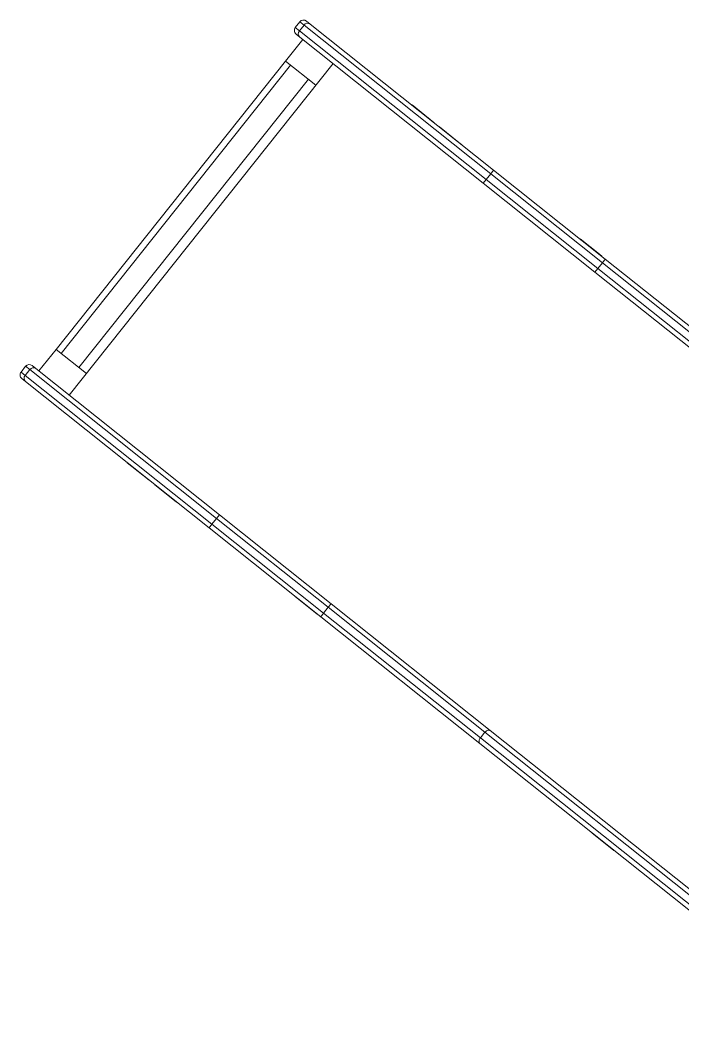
# Model space of a CAD drawing. Header units: millimetres. Extents: x -229914 to 856942, y -268655 to 87212.
# Drawn here: x -143405 to -142685, y 22856 to 23945 of the extents above; entities that cross this region are included whole.
import ezdxf

# ---------------------------------------------------------------- set-up
doc = ezdxf.new("R2010")
doc.units = ezdxf.units.MM

# ---------------------------------------------------------------- blocks, each defined once
blk = doc.blocks.new('Т912NEW')
at = {"color": 7, "linetype": 'Continuous', "lineweight": 15}
for p, q in [((-4552.2, -1261.8), (-4552.2, -1269.8)), ((-4541.9, -1256.8), (-4547.2, -1256.8)), ((-4546.5, -1261.8), (-4287.3, -1261.8)), ((-4546.5, -1269.8), (-4546.5, -1261.8)), ((-4287.3, -1256.8), (-4541.9, -1256.8)), ((-4400.7, -1256.6), (-4400.7, -1256.8)), ((-4370.4, -1256.6), (-4400.7, -1256.6)), ((-4370.4, -1256.8), (-4370.4, -1256.6)), ((-4335.6, -1256.6), (-4362.5, -1256.6)), ((-4362.4, -1256.6), (-4362.4, -1256.8)), ((-4332.1, -1256.6), (-4335.6, -1256.6)), ((-4332.1, -1256.8), (-4332.1, -1256.6)), ((-4287.3, -1261.8), (-4287.3, -1256.8)), ((-4132.3, -1256.8), (-4287.3, -1256.8)), ((-4287.3, -1261.8), (-4132.3, -1261.8)), ((-4287.3, -1269.8), (-4287.3, -1261.8)), ((-4140.6, -1256.6), (-4167.5, -1256.6)), ((-4167.4, -1256.6), (-4167.4, -1256.8)), ((-4137.1, -1256.6), (-4140.6, -1256.6)), ((-4137.1, -1256.8), (-4137.1, -1256.6)), ((-4132.3, -1261.8), (-4132.3, -1256.8)), ((-3911.3, -1256.8), (-4132.3, -1256.8)), ((-4132.3, -1261.8), (-3914.7, -1261.8)), ((-4132.3, -1269.8), (-4132.3, -1261.8)), ((-4287.3, -1269.8), (-4546.5, -1269.8)), ((-4132.3, -1269.8), (-4287.3, -1269.8)), ((-4287.3, -1274.8), (-4287.3, -1269.8)), ((-3914.7, -1269.8), (-4132.3, -1269.8)), ((-4132.3, -1274.8), (-4132.3, -1269.8)), ((-4547.2, -1274.8), (-4541.9, -1274.8)), ((-4541.9, -1274.8), (-4287.3, -1274.8)), ((-4537.8, -1304.8), (-4537.8, -1274.8)), ((-4495.8, -1274.8), (-4495.8, -1734.8)), ((-4287.3, -1274.8), (-4132.3, -1274.8)), ((-4132.3, -1274.8), (-3911.3, -1274.8)), ((-4495.8, -1304.8), (-4537.8, -1304.8)), ((-4537.8, -1304.8), (-4537.8, -1704.8)), ((-4537.8, -1304.8), (-4530.8, -1304.8)), ((-4530.8, -1304.8), (-4530.8, -1704.8)), ((-4506.2, -1304.8), (-4506.2, -1704.8)), ((-4537.8, -1734.8), (-4537.8, -1704.8)), ((-4495.8, -1704.8), (-4537.8, -1704.8)), ((-4537.8, -1704.8), (-4530.8, -1704.8)), ((-4552.2, -1739.8), (-4552.2, -1747.8)), ((-4547.2, -1734.8), (-4541.9, -1734.8)), ((-4287.3, -1739.8), (-4546.5, -1739.8)), ((-4546.5, -1739.8), (-4546.5, -1747.8)), ((-4541.9, -1734.8), (-4287.3, -1734.8)), ((-4287.3, -1734.8), (-4287.3, -1739.8)), ((-4287.3, -1734.8), (-4132.3, -1734.8)), ((-4287.3, -1739.8), (-4287.3, -1747.8)), ((-4132.3, -1739.8), (-4287.3, -1739.8)), ((-4132.3, -1734.8), (-4132.3, -1739.8)), ((-4132.3, -1734.8), (-3911.3, -1734.8)), ((-3914.7, -1739.8), (-4132.3, -1739.8)), ((-4132.3, -1739.8), (-4132.3, -1747.8)), ((-3425.7, -1739.8), (-3914.7, -1739.8)), ((-3914.7, -1739.8), (-3914.7, -1747.8)), ((-3911.3, -1734.8), (-3422.2, -1734.8)), ((-4546.5, -1747.8), (-4287.3, -1747.8)), ((-4287.3, -1747.8), (-4132.3, -1747.8)), ((-4287.3, -1747.8), (-4287.3, -1752.8)), ((-4132.3, -1747.8), (-3914.7, -1747.8)), ((-4132.3, -1747.8), (-4132.3, -1752.8)), ((-3914.7, -1747.8), (-3425.7, -1747.8)), ((-4541.9, -1752.8), (-4547.2, -1752.8)), ((-4287.3, -1752.8), (-4541.9, -1752.8)), ((-4400.7, -1752.8), (-4400.7, -1753)), ((-4400.7, -1753), (-4370.4, -1753)), ((-4370.4, -1753), (-4370.4, -1752.8)), ((-4362.5, -1753), (-4332.1, -1753)), ((-4362.4, -1752.8), (-4362.4, -1753)), ((-4332.1, -1753), (-4332.1, -1752.8)), ((-4132.3, -1752.8), (-4287.3, -1752.8)), ((-4167.5, -1753), (-4137.1, -1753)), ((-4167.4, -1752.8), (-4167.4, -1753)), ((-4137.1, -1753), (-4137.1, -1752.8)), ((-3911.3, -1752.8), (-4132.3, -1752.8)), ((-3424.6, -1752.8), (-3911.3, -1752.8)), ((-3755.5, -1752.8), (-3755.5, -1753)), ((-3755.5, -1753), (-3725.2, -1753)), ((-3725.2, -1753), (-3725.2, -1752.8))]:
    blk.add_line(p, q, dxfattribs=at)
at = {"color": 8, "linetype": 'Continuous', "lineweight": 15}
for p, q in [((-4552.2, -1261.8), (-4546.5, -1261.8)), ((-4546.5, -1269.8), (-4552.2, -1269.8)), ((-4546.5, -1739.8), (-4552.2, -1739.8)), ((-4552.2, -1747.8), (-4546.5, -1747.8))]:
    blk.add_line(p, q, dxfattribs=at)
at = {"color": 7, "linetype": 'Continuous', "lineweight": 15}
for centre, radius, start, end in [((-4547.2, -1261.8), 5, 90, 180), ((-4541.7, -1261.6), 4.78, 93.0079, 182.7236), ((-4547.2, -1269.8), 5, 180, 270), ((-4541.7, -1270.1), 4.78, 177.2764, 266.9921), ((-4547.2, -1739.8), 5, 90, 180), ((-4541.7, -1739.6), 4.78, 93.0079, 182.7236), ((-4547.2, -1747.8), 5, 180, 270), ((-4541.7, -1748.1), 4.78, 177.2764, 266.9921)]:
    blk.add_arc(centre, radius, start, end, dxfattribs=at)
for points, knots in [([(-3911.3, -1734.8), (-3911.4, -1734.8), (-3911.6, -1734.8), (-3912.2, -1734.9), (-3913.2, -1735.5), (-3914, -1736.7), (-3914.6, -1738.1), (-3914.7, -1739.3), (-3914.7, -1739.8)], [0, 0, 0, 0, 0.007069, 0.141623, 0.356326, 0.570907, 0.785453, 1, 1, 1, 1]), ([(-3914.7, -1747.8), (-3914.7, -1748.4), (-3914.6, -1749.5), (-3914, -1751), (-3913.2, -1752.2), (-3912.2, -1752.7), (-3911.6, -1752.8), (-3911.4, -1752.8), (-3911.3, -1752.8)], [0, 0, 0, 0, 0.214547, 0.429093, 0.643674, 0.858377, 0.992931, 1, 1, 1, 1])]:
    blk.add_open_spline(points, degree=3, knots=knots, dxfattribs=at)

msp = doc.modelspace()

# ---------------------------------------------------------------- block references
at = {"rotation": 321.4676820499667}
msp.add_blockref('Т912NEW', (-138753.82306, 22094.20638), dxfattribs=at)

doc.saveas('drawing.dxf')
